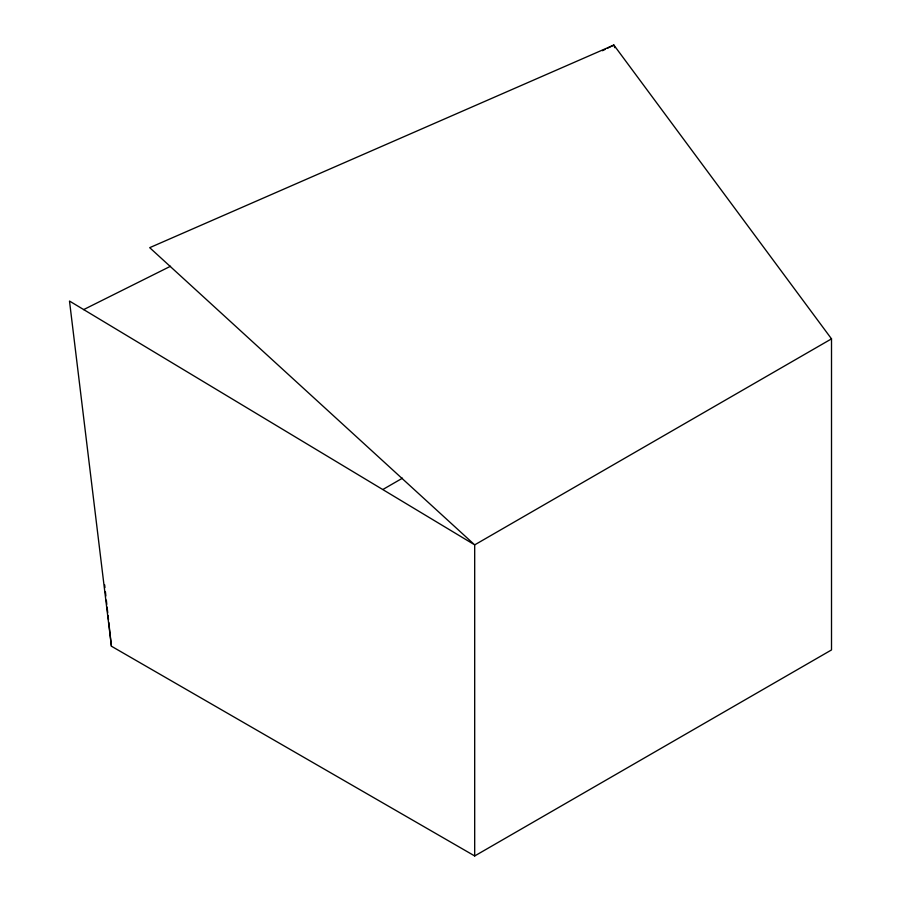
<?xml version="1.0" encoding="UTF-8"?>
<svg xmlns="http://www.w3.org/2000/svg" width="901" height="901" viewBox="0 0 901 901"><rect width="100%" height="100%" fill="white"/><g stroke="black" fill="none" stroke-linecap="round" stroke-linejoin="round"><path stroke-width="1.35" d="M382.993 489.423L402.477 478.172M831.51 338.855L474.692 544.868L474.692 855.95L831.51 649.936L831.51 338.855L613.863 45.05L149.701 247.674L474.692 544.868L69.49 301.047L111.42 646.22L474.692 855.95M83.635 309.606L170.537 266.245M602.521 50.704L605.044 49.454M607.567 48.192L613.863 45.05L614.809 47.697M104.651 584.805L104.955 587.587M105.417 591.777L105.879 595.966M106.341 600.156L106.802 604.346M107.118 607.139L107.726 612.714M108.03 615.507L108.492 619.697M108.807 622.49L111.42 646.22"/></g></svg>
